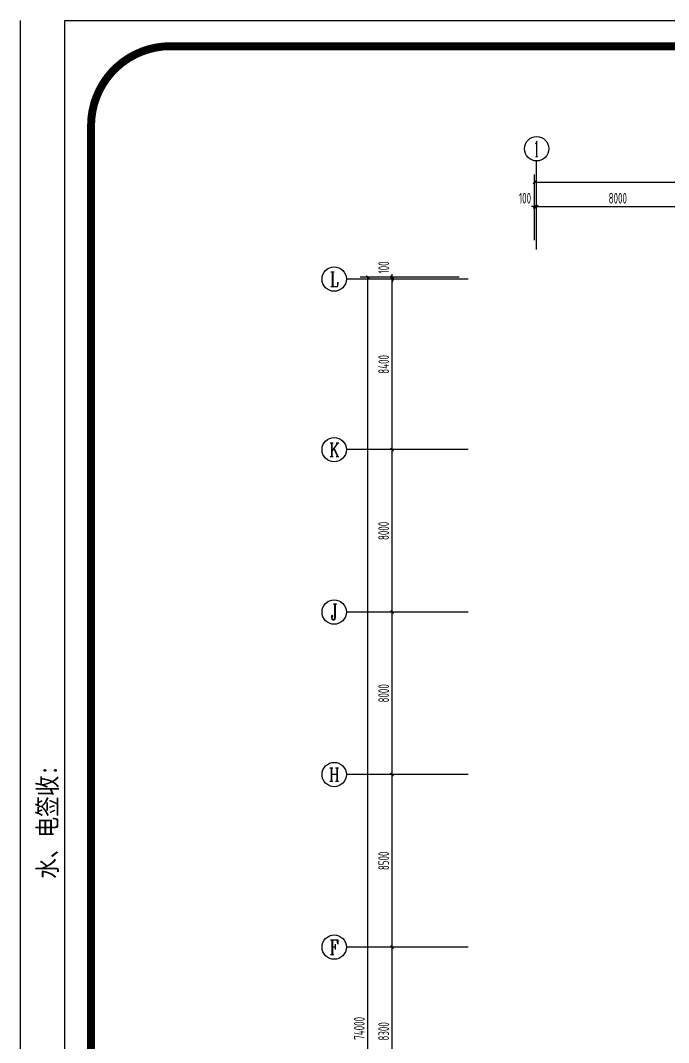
# Model space of a CAD drawing. Extents: x 1159254 to 1730927, y -477824 to -383968.
# Drawn here: x 1371539 to 1403470, y -434306 to -383968 of the extents above; entities that cross this region are included whole.
import ezdxf
from ezdxf.enums import TextEntityAlignment as Align

# ---------------------------------------------------------------- set-up
doc = ezdxf.new("R2010")
doc.units = 0
doc.header["$LTSCALE"] = 1000
for name, color, linetype in [('AXIS', 3, 'Continuous'), ('AXIS_TEXT', 7, 'Continuous'), ('外框', 7, 'Continuous')]:
    doc.layers.add(name, color=color, linetype=linetype)
doc.styles.add('_TCH_AXIS', font='COMPLEX', dxfattribs={"width": 0.8, "bigfont": 'TSSDCHN'})
doc.styles.add('_TCH_DIM_T3', font='TSSDENG', dxfattribs={"width": 0.64, "bigfont": 'TSSDCHN'})
doc.styles.add('COMPLEX', font='COMPLEX')
doc.styles.add('宋体平面', font='', dxfattribs={"width": 0.8})
doc.styles.get('宋体平面').set_extended_font_data('SimSun')
doc.dimstyles.new('_TCH_ARCH&&150', dxfattribs={"dimtxt": 525, "dimasz": 150, "dimexe": 375, "dimexo": 450, "dimgap": 150, "dimtad": 1, "dimdec": 0, "dimzin": 0, "dimdsep": 46, "dimtxsty": '_TCH_DIM_T3', "dimblk": 'ARCHTICK', "dimcen": 0.09, "dimclrt": 7, "dimazin": 2, "dimtfac": 1, "dimtdec": 0, "dimtix": 1, "dimtmove": 2, "dimatfit": 3, "dimfxl": 0, "dimtolj": 1, "dimtzin": 0, "dimarcsym": 0})

# ---------------------------------------------------------------- blocks, each defined once
blk = doc.blocks.new('_ArchTick')
at = {"color": 0, "linetype": 'ByBlock', "const_width": 0.4}
blk.add_lwpolyline([(-0.5, -0.5), (0.5, 0.5)], dxfattribs=at)
blk = doc.blocks.new('*D165')
at = {"layer": 'AXIS', "color": 0, "lineweight": -2, "transparency": 16777216}
for p, q in [((1393146, -429606), (1389471, -429606)), ((1389846, -437906), (1389846, -429606)), ((1393146, -437906), (1389471, -437906))]:
    blk.add_line(p, q, dxfattribs=at)
at = {"layer": 'Defpoints', "color": 0, "transparency": 16777216}
for p in [(1389846, -429606), (1393596, -429606), (1393596, -437906)]:
    blk.add_point(p, dxfattribs=at)
at = {"layer": 'AXIS', "color": 0, "lineweight": -2, "transparency": 16777216, "xscale": 150, "yscale": 150, "zscale": 150}
for p, rotation in [((1389846, -429606), 90), ((1389846, -437906), 270)]:
    blk.add_blockref('_ArchTick', p, dxfattribs=dict(at, rotation=rotation))
at = {"layer": 'AXIS', "color": 7, "transparency": 16777216, "insert": (1389434, -433756), "char_height": 525, "attachment_point": 5, "rotation": 90, "style": '_TCH_DIM_T3'}
blk.add_mtext('\\A1;8300', dxfattribs=at)
blk = doc.blocks.new('*D166')
at = {"layer": 'AXIS', "color": 0, "lineweight": -2, "transparency": 16777216}
for p, q in [((1393146, -421106), (1389471, -421106)), ((1389846, -429606), (1389846, -421106)), ((1393146, -429606), (1389471, -429606))]:
    blk.add_line(p, q, dxfattribs=at)
at = {"layer": 'Defpoints', "color": 0, "transparency": 16777216}
for p in [(1389846, -421106), (1393596, -421106), (1393596, -429606)]:
    blk.add_point(p, dxfattribs=at)
at = {"layer": 'AXIS', "color": 0, "lineweight": -2, "transparency": 16777216, "xscale": 150, "yscale": 150, "zscale": 150}
for p, rotation in [((1389846, -421106), 90), ((1389846, -429606), 270)]:
    blk.add_blockref('_ArchTick', p, dxfattribs=dict(at, rotation=rotation))
at = {"layer": 'AXIS', "color": 7, "transparency": 16777216, "insert": (1389434, -425356), "char_height": 525, "attachment_point": 5, "rotation": 90, "style": '_TCH_DIM_T3'}
blk.add_mtext('\\A1;8500', dxfattribs=at)
blk = doc.blocks.new('*D167')
at = {"layer": 'AXIS', "color": 0, "lineweight": -2, "transparency": 16777216}
for p, q in [((1393146, -413106), (1389471, -413106)), ((1389846, -421106), (1389846, -413106)), ((1393146, -421106), (1389471, -421106))]:
    blk.add_line(p, q, dxfattribs=at)
at = {"layer": 'Defpoints', "color": 0, "transparency": 16777216}
for p in [(1389846, -413106), (1393596, -413106), (1393596, -421106)]:
    blk.add_point(p, dxfattribs=at)
at = {"layer": 'AXIS', "color": 0, "lineweight": -2, "transparency": 16777216, "xscale": 150, "yscale": 150, "zscale": 150}
for p, rotation in [((1389846, -413106), 90), ((1389846, -421106), 270)]:
    blk.add_blockref('_ArchTick', p, dxfattribs=dict(at, rotation=rotation))
at = {"layer": 'AXIS', "color": 7, "transparency": 16777216, "insert": (1389434, -417106), "char_height": 525, "attachment_point": 5, "rotation": 90, "style": '_TCH_DIM_T3'}
blk.add_mtext('\\A1;8000', dxfattribs=at)
blk = doc.blocks.new('*D168')
at = {"layer": 'AXIS', "color": 0, "lineweight": -2, "transparency": 16777216}
for p, q in [((1393146, -405106), (1389471, -405106)), ((1389846, -413106), (1389846, -405106)), ((1393146, -413106), (1389471, -413106))]:
    blk.add_line(p, q, dxfattribs=at)
at = {"layer": 'Defpoints', "color": 0, "transparency": 16777216}
for p in [(1389846, -405106), (1393596, -405106), (1393596, -413106)]:
    blk.add_point(p, dxfattribs=at)
at = {"layer": 'AXIS', "color": 0, "lineweight": -2, "transparency": 16777216, "xscale": 150, "yscale": 150, "zscale": 150}
for p, rotation in [((1389846, -405106), 90), ((1389846, -413106), 270)]:
    blk.add_blockref('_ArchTick', p, dxfattribs=dict(at, rotation=rotation))
at = {"layer": 'AXIS', "color": 7, "transparency": 16777216, "insert": (1389434, -409106), "char_height": 525, "attachment_point": 5, "rotation": 90, "style": '_TCH_DIM_T3'}
blk.add_mtext('\\A1;8000', dxfattribs=at)
blk = doc.blocks.new('*D169')
at = {"layer": 'AXIS', "color": 0, "lineweight": -2, "transparency": 16777216}
for p, q in [((1393146, -396706), (1389471, -396706)), ((1389846, -405106), (1389846, -396706)), ((1393146, -405106), (1389471, -405106))]:
    blk.add_line(p, q, dxfattribs=at)
at = {"layer": 'Defpoints', "color": 0, "transparency": 16777216}
for p in [(1389846, -396706), (1393596, -396706), (1393596, -405106)]:
    blk.add_point(p, dxfattribs=at)
at = {"layer": 'AXIS', "color": 0, "lineweight": -2, "transparency": 16777216, "xscale": 150, "yscale": 150, "zscale": 150}
for p, rotation in [((1389846, -396706), 90), ((1389846, -405106), 270)]:
    blk.add_blockref('_ArchTick', p, dxfattribs=dict(at, rotation=rotation))
at = {"layer": 'AXIS', "color": 7, "transparency": 16777216, "insert": (1389434, -400906), "char_height": 525, "attachment_point": 5, "rotation": 90, "style": '_TCH_DIM_T3'}
blk.add_mtext('\\A1;8400', dxfattribs=at)
blk = doc.blocks.new('*D170')
at = {"layer": 'AXIS', "color": 0, "lineweight": -2, "transparency": 16777216}
for p, q in [((1393146, -396606), (1389471, -396606)), ((1389846, -396606), (1389846, -396456)), ((1389846, -396706), (1389846, -396606)), ((1393146, -396706), (1389471, -396706)), ((1389846, -396706), (1389846, -396856))]:
    blk.add_line(p, q, dxfattribs=at)
at = {"layer": 'Defpoints', "color": 0, "transparency": 16777216}
for p in [(1389846, -396606), (1393596, -396606), (1393596, -396706)]:
    blk.add_point(p, dxfattribs=at)
at = {"layer": 'AXIS', "color": 0, "lineweight": -2, "transparency": 16777216, "xscale": 150, "yscale": 150, "zscale": 150}
for p, rotation in [((1389846, -396606), 270), ((1389846, -396706), 90)]:
    blk.add_blockref('_ArchTick', p, dxfattribs=dict(at, rotation=rotation))
at = {"layer": 'AXIS', "color": 7, "transparency": 16777216, "insert": (1389434, -396133), "char_height": 525, "attachment_point": 5, "rotation": 90, "style": '_TCH_DIM_T3'}
blk.add_mtext('\\A1;100', dxfattribs=at)
blk = doc.blocks.new('*D171')
at = {"layer": 'AXIS', "color": 0, "lineweight": -2, "transparency": 16777216}
for p, q in [((1393146, -396606), (1388271, -396606)), ((1388646, -470606), (1388646, -396606)), ((1393146, -470606), (1388271, -470606))]:
    blk.add_line(p, q, dxfattribs=at)
at = {"layer": 'Defpoints', "color": 0, "transparency": 16777216}
for p in [(1388646, -396606), (1393596, -396606), (1393596, -470606)]:
    blk.add_point(p, dxfattribs=at)
at = {"layer": 'AXIS', "color": 0, "lineweight": -2, "transparency": 16777216, "xscale": 150, "yscale": 150, "zscale": 150}
for p, rotation in [((1388646, -396606), 90), ((1388646, -470606), 270)]:
    blk.add_blockref('_ArchTick', p, dxfattribs=dict(at, rotation=rotation))
at = {"layer": 'AXIS', "color": 7, "transparency": 16777216, "insert": (1388234, -433606), "char_height": 525, "attachment_point": 5, "rotation": 90, "style": '_TCH_DIM_T3'}
blk.add_mtext('\\A1;74000', dxfattribs=at)
blk = doc.blocks.new('*D172')
at = {"layer": 'AXIS', "color": 0, "lineweight": -2, "transparency": 16777216}
for p, q in [((1396869, -393137), (1396719, -393137)), ((1396869, -394791), (1396869, -392762)), ((1396869, -393137), (1396969, -393137)), ((1396969, -394791), (1396969, -392762)), ((1396969, -393137), (1397119, -393137))]:
    blk.add_line(p, q, dxfattribs=at)
at = {"layer": 'Defpoints', "color": 0, "transparency": 16777216}
for p in [(1396969, -393137), (1396869, -395241), (1396969, -395241)]:
    blk.add_point(p, dxfattribs=at)
at = {"layer": 'AXIS', "color": 0, "lineweight": -2, "transparency": 16777216, "xscale": 150, "yscale": 150, "zscale": 150}
blk.add_blockref('_ArchTick', (1396869, -393137), dxfattribs=at)
at = {"layer": 'AXIS', "color": 0, "lineweight": -2, "transparency": 16777216, "xscale": 150, "yscale": 150, "zscale": 150, "rotation": 180}
blk.add_blockref('_ArchTick', (1396969, -393137), dxfattribs=at)
at = {"layer": 'AXIS', "color": 7, "transparency": 16777216, "insert": (1396396, -392724), "char_height": 525, "attachment_point": 5, "style": '_TCH_DIM_T3'}
blk.add_mtext('\\A1;100', dxfattribs=at)
blk = doc.blocks.new('*D173')
at = {"layer": 'AXIS', "color": 0, "lineweight": -2, "transparency": 16777216}
for p, q in [((1396969, -394791), (1396969, -392762)), ((1396969, -393137), (1404969, -393137)), ((1404969, -394791), (1404969, -392762))]:
    blk.add_line(p, q, dxfattribs=at)
at = {"layer": 'Defpoints', "color": 0, "transparency": 16777216}
for p in [(1404969, -393137), (1396969, -395241), (1404969, -395241)]:
    blk.add_point(p, dxfattribs=at)
at = {"layer": 'AXIS', "color": 0, "lineweight": -2, "transparency": 16777216, "xscale": 150, "yscale": 150, "zscale": 150, "rotation": 180}
blk.add_blockref('_ArchTick', (1396969, -393137), dxfattribs=at)
at = {"layer": 'AXIS', "color": 0, "lineweight": -2, "transparency": 16777216, "xscale": 150, "yscale": 150, "zscale": 150}
blk.add_blockref('_ArchTick', (1404969, -393137), dxfattribs=at)
at = {"layer": 'AXIS', "color": 7, "transparency": 16777216, "insert": (1400969, -392724), "char_height": 525, "attachment_point": 5, "style": '_TCH_DIM_T3'}
blk.add_mtext('\\A1;8000', dxfattribs=at)
blk = doc.blocks.new('*D183')
at = {"layer": 'AXIS', "color": 0, "lineweight": -2, "transparency": 16777216}
for p, q in [((1396869, -394791), (1396869, -391562)), ((1477169, -394791), (1477169, -391562)), ((1396869, -391937), (1477169, -391937))]:
    blk.add_line(p, q, dxfattribs=at)
at = {"layer": 'Defpoints', "color": 0, "transparency": 16777216}
for p in [(1477169, -391937), (1396869, -395241), (1477169, -395241)]:
    blk.add_point(p, dxfattribs=at)
at = {"layer": 'AXIS', "color": 0, "lineweight": -2, "transparency": 16777216, "xscale": 150, "yscale": 150, "zscale": 150, "rotation": 180}
blk.add_blockref('_ArchTick', (1396869, -391937), dxfattribs=at)
at = {"layer": 'AXIS', "color": 0, "lineweight": -2, "transparency": 16777216, "xscale": 150, "yscale": 150, "zscale": 150}
blk.add_blockref('_ArchTick', (1477169, -391937), dxfattribs=at)
at = {"layer": 'AXIS', "color": 7, "transparency": 16777216, "insert": (1437019, -391524), "char_height": 525, "attachment_point": 5, "style": '_TCH_DIM_T3'}
blk.add_mtext('\\A1;80300', dxfattribs=at)
blk = doc.blocks.new('_AXISO')
blk.add_circle((0, 0), 0.5)
at = {"layer": 'AXIS_TEXT', "style": 'COMPLEX', "width": 1.041667}
blk.add_attdef('A', text='', height=0.56, dxfattribs=at).set_placement((-0.25, -0.28), (0.25, -0.28), align=Align.FIT)

msp = doc.modelspace()

# ---------------------------------------------------------------- linework, layer by layer
at = {"layer": 'AXIS'}
for p, q in [((1396969.5, -395240.5), (1396969.5, -390887)), ((1393596.4, -396705.7), (1387596.4, -396705.7)), ((1393596.4, -405105.7), (1387596.4, -405105.7)), ((1393596.4, -413105.7), (1387596.4, -413105.7)), ((1393596.4, -421105.7), (1387596.4, -421105.7)), ((1393596.4, -429605.7), (1387596.4, -429605.7))]:
    msp.add_line(p, q, dxfattribs=at)
at = {"layer": '外框', "lineweight": -2}
for p, q in [((1371538.7, -477716.8), (1371538.7, -383967.5)), ((1373729.3, -383967.5), (1507666.7, -383967.5)), ((1373729.3, -477824.5), (1373729.3, -383967.5))]:
    msp.add_line(p, q, dxfattribs=at)
at = {"layer": '外框', "lineweight": -2, "const_width": 391.5}
msp.add_lwpolyline([(1378933, -476589.1), (1502264, -476589.1, 0.4142136), (1506179.3, -472673.8), (1506179.3, -389151, 0.4142136), (1502264, -385235.8), (1378933, -385235.8, 0.4142136), (1375017.7, -389151), (1375017.7, -472673.8, 0.4142136)], format="xyb", close=True, dxfattribs=at)

# ---------------------------------------------------------------- block references
at = {"layer": 'AXIS'}
ref = msp.add_blockref('_AXISO', (1396969.5, -390287), dxfattribs=dict(at, xscale=1200, yscale=1200, zscale=1200))
ref.add_attrib('A', '1', dxfattribs={"layer": 'AXIS_TEXT', "height": 794.6, "style": '_TCH_AXIS'}).set_placement((1396833.2, -390684.3), (1397105.7, -390684.3), align=Align.FIT)
ref = msp.add_blockref('_AXISO', (1386996.4, -396705.7), dxfattribs=dict(at, xscale=1200, yscale=1200, zscale=1200))
ref.add_attrib('A', 'L', dxfattribs={"layer": 'AXIS_TEXT', "height": 729.3, "style": '_TCH_AXIS'}).set_placement((1386788, -397070.4), (1387204.7, -397070.4), align=Align.FIT)
ref = msp.add_blockref('_AXISO', (1386996.4, -405105.7), dxfattribs=dict(at, xscale=1200, yscale=1200, zscale=1200))
ref.add_attrib('A', 'K', dxfattribs={"layer": 'AXIS_TEXT', "height": 680.5, "style": '_TCH_AXIS'}).set_placement((1386750.1, -405445.9), (1387242.6, -405445.9), align=Align.FIT)
ref = msp.add_blockref('_AXISO', (1386996.4, -413105.7), dxfattribs=dict(at, xscale=1200, yscale=1200, zscale=1200))
ref.add_attrib('A', 'J', dxfattribs={"layer": 'AXIS_TEXT', "height": 774.7, "style": '_TCH_AXIS'}).set_placement((1386834, -413493.1), (1387158.7, -413493.1), align=Align.FIT)
ref = msp.add_blockref('_AXISO', (1386996.4, -421105.7), dxfattribs=dict(at, xscale=1200, yscale=1200, zscale=1200))
ref.add_attrib('A', 'H', dxfattribs={"layer": 'AXIS_TEXT', "height": 668.2, "style": '_TCH_AXIS'}).set_placement((1386741.8, -421439.8), (1387250.9, -421439.8), align=Align.FIT)
ref = msp.add_blockref('_AXISO', (1386996.4, -429605.7), dxfattribs=dict(at, xscale=1200, yscale=1200, zscale=1200))
ref.add_attrib('A', 'F', dxfattribs={"layer": 'AXIS_TEXT', "height": 717.3, "style": '_TCH_AXIS'}).set_placement((1386777.8, -429964.3), (1387214.9, -429964.3), align=Align.FIT)

# ---------------------------------------------------------------- texts
at = {"layer": '外框', "lineweight": -2, "style": '宋体平面', "width": 0.8}
msp.add_text('业主签收:                                      土建签收:                                     水、电签收:', height=932.804, rotation=90, dxfattribs=at).set_placement((1373332.4, -473477))

# ---------------------------------------------------------------- dimensions: what is measured, and where the dimension line sits
at = {"layer": 'AXIS'}
for p1, p2, distance, picture, middle in [((1396869.5, -395240.5), (1477169.5, -395240.5), 3303.5, '*D183', (1437019.5, -391524.5)), ((1396969.5, -395240.5), (1404969.5, -395240.5), 2103.5, '*D173', (1400969.5, -392724.5)), ((1393596.4, -470605.7), (1393596.4, -396605.7), 4950, '*D171', (1388233.9, -433605.7)), ((1393596.4, -405105.7), (1393596.4, -396705.7), 3750, '*D169', (1389433.9, -400905.7)), ((1393596.4, -413105.7), (1393596.4, -405105.7), 3750, '*D168', (1389433.9, -409105.7)), ((1393596.4, -421105.7), (1393596.4, -413105.7), 3750, '*D167', (1389433.9, -417105.7)), ((1393596.4, -429605.7), (1393596.4, -421105.7), 3750, '*D166', (1389433.9, -425355.7)), ((1393596.4, -437905.7), (1393596.4, -429605.7), 3750, '*D165', (1389433.9, -433755.7))]:
    dim = msp.add_aligned_dim(p1=p1, p2=p2, distance=distance, dimstyle='_TCH_ARCH&&150', dxfattribs=at)
    dim.commit()
    dim.dimension.update_dxf_attribs({"geometry": picture, "text_midpoint": middle})
for base, p1, p2, angle, picture, middle in [((1396969.5, -393137), (1396869.5, -395240.5), (1396969.5, -395240.5), 360, '*D172', (1396396.4, -392724.5)), ((1389846.4, -396605.7), (1393596.4, -396705.7), (1393596.4, -396605.7), 90, '*D170', (1389433.9, -396132.6))]:
    dim = msp.add_linear_dim(base=base, p1=p1, p2=p2, angle=angle, dimstyle='_TCH_ARCH&&150', dxfattribs=at)
    dim.commit()
    dim.dimension.update_dxf_attribs({"geometry": picture, "text_midpoint": middle, "dimtype": 129})

doc.saveas('drawing.dxf')
